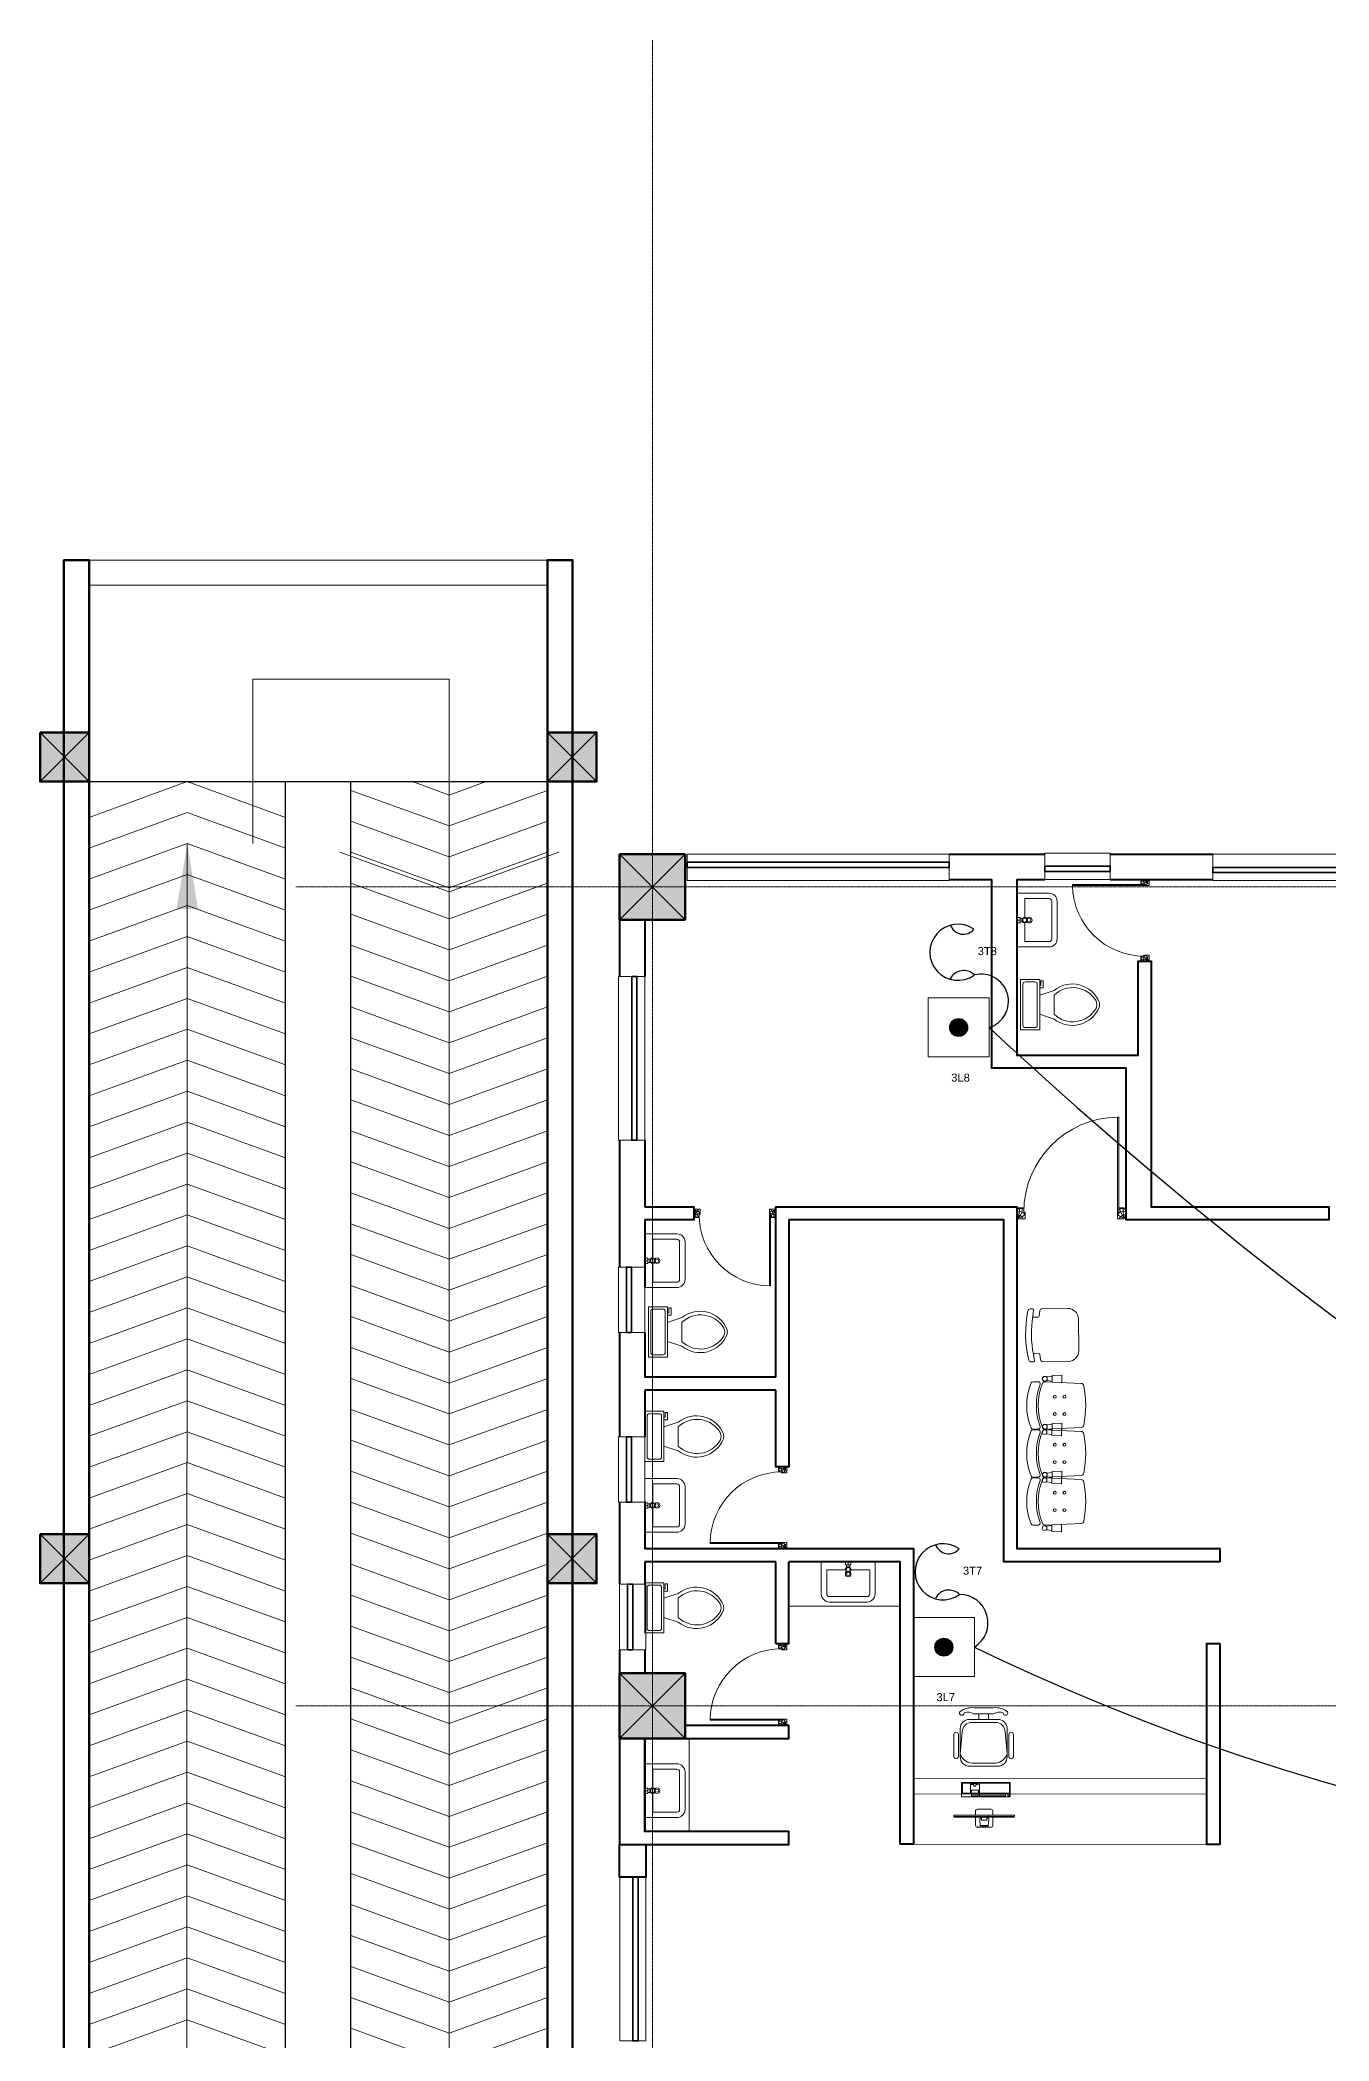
# Model space of a CAD drawing. Header units: millimetres. Extents: x 2399484 to 3337895, y 3598750 to 3969149.
# Drawn here: x 2431850 to 2443661, y 3758939 to 3777267 of the extents above; entities that cross this region are included whole.
import ezdxf

# ---------------------------------------------------------------- set-up
doc = ezdxf.new("R2010")
doc.units = ezdxf.units.MM
doc.header["$MEASUREMENT"] = 0
doc.linetypes.add('CENTER', pattern=[2, 1.25, -0.25, 0.25, -0.25])
for name, color, linetype, lineweight in [('0newfurnture', 30, 'Continuous', 15), ('centreline', 52, 'CENTER', 5), ('Column-0.5', 14, 'Continuous', 50), ('Dimension- 0.15', 114, 'Continuous', 15), ('door', 41, 'Continuous', 5), ('Door Opening-0.09', 253, 'Continuous', 9), ('elect text', 2, 'Continuous', 50), ('Furniture Hospital-0.09', 44, 'Continuous', 9), ('Hatch', 9, 'Continuous', 9), ('hatch-1', 53, 'Continuous', 15), ('LAN', 60, 'Continuous', 25), ('Sill Level', 140, 'Continuous', 20), ('stairs', 6, 'Continuous', 25), ('Telephone points', 53, 'Continuous', 15), ('WALL 0.2', 7, 'Continuous', 20), ('wall 0.4', 7, 'Continuous', 40), ('Wall-0.5', 7, 'Continuous', 50), ('Windows Plan', 152, 'Continuous', 35)]:
    doc.layers.add(name, color=color, linetype=linetype, lineweight=lineweight)
doc.styles.get("Standard").update_dxf_attribs({"font": 'arial.ttf'})
doc.dimstyles.get("Standard").update_dxf_attribs({"dimtxt": 500, "dimasz": 100, "dimexe": 100, "dimexo": 200, "dimgap": 0.09, "dimtad": 0, "dimtoh": 1, "dimdec": 0, "dimzin": 0, "dimdsep": 46, "dimtxsty": 'Standard', "dimblk": 'DOT', "dimcen": 0, "dimclrd": 256, "dimclre": 256, "dimclrt": 256, "dimadec": 0, "dimazin": 0, "dimtfac": 1, "dimtdec": 0, "dimtofl": 0, "dimtmove": 0, "dimatfit": 3, "dimfxl": 1, "dimtolj": 1, "dimtzin": 0, "dimlwd": -1, "dimlwe": -1, "dimarcsym": 1})

# ---------------------------------------------------------------- blocks, each defined once
blk = doc.blocks.new("door 3'3")
at = {"layer": 'door'}
for p, q in [((82769.36, -31237.4), (82769.36, -31203.37)), ((82769.84, -31203.37), (82769.36, -31203.37)), ((82769.84, -31237.4), (82769.84, -31203.37))]:
    blk.add_line(p, q, dxfattribs=at)
at = {"layer": 'door', "ltscale": 80}
for points in [[(82769.84, -31239.84), (82767.36, -31239.84), (82767.36, -31239.37), (82766.88, -31239.37), (82766.88, -31236.38), (82767.36, -31236.38), (82767.36, -31235.91), (82769.36, -31235.91), (82769.36, -31237.4), (82769.84, -31237.4)], [(82802.93, -31239.84), (82805.41, -31239.84), (82805.41, -31239.37), (82805.88, -31239.37), (82805.88, -31236.38), (82805.41, -31236.38), (82805.41, -31235.91), (82803.4, -31235.91), (82803.4, -31237.4), (82802.93, -31237.4)]]:
    blk.add_lwpolyline(points, close=True, dxfattribs=at)
blk.add_arc((82769.36, -31237.4), 34.04, 0, 89.20471, dxfattribs=at)
at = {"layer": 'Hatch'}
for centre, radius, start, end in [((82767.7, -31239.85), 2.68, 36.75824, 107.53286), ((82767.27, -31240.34), 1.96, 14.76809, 101.35249), ((82768.07, -31239.12), 3.04, 64.81981, 103.53483), ((82757.2, -31236.2), 10.64, 342.68423, 1.60142), ((82764.36, -31235.92), 4.57, 311.03249, 0.21009), ((82767.3, -31236.13), 3.25, 271.0473, 321.53187), ((82805.07, -31239.85), 2.68, 72.46714, 143.24176), ((82805.47, -31236.13), 3.25, 218.46813, 268.9527), ((82804.7, -31239.12), 3.04, 76.46517, 115.18019), ((82805.49, -31240.34), 1.96, 78.64751, 165.23191), ((82808.41, -31235.92), 4.57, 179.78991, 228.96751), ((82815.57, -31236.2), 10.64, 178.39858, 197.31577)]:
    blk.add_arc(centre, radius, start, end, dxfattribs=at)
blk = doc.blocks.new('Toilet - top')
at = {"layer": 'Furniture Hospital-0.09'}
for p, q in [((-8, -8.5), (-8, -8)), ((-7, -8), (-7, -9.5)), ((-4, -8), (-6, -14)), ((4, -8), (6, -14)), ((9.5, -6), (9.5, -2)), ((-10, -8.5), (-8, -8.5)), ((-10, -9.5), (-10, -8.5)), ((-7, -9.5), (-10, -9.5)), ((4, -14), (-4, -14))]:
    blk.add_line(p, q, dxfattribs=at)
blk.add_lwpolyline([(10.5, -8), (10.5, 0), (-10.5, 0), (-10.5, -8)], close=True, dxfattribs=at)
for points in [[(-9.5, -2), (-9.5, -6)], [(8.5, -1), (-8.5, -1)], [(-8.5, -7), (8.5, -7)]]:
    blk.add_lwpolyline(points, dxfattribs=at)
for centre, radius, start, end in [((-8.62, -1.88), 0.884, 81.8699, 188.1301), ((-8.62, -6.12), 0.884, 171.8699, 278.1301), ((8.62, -1.88), 0.884, 351.8699, 98.1301), ((8.62, -6.12), 0.884, 261.8699, 8.1301), ((3.52, -21.58), 12.17, 141.46911, 247.97143), ((4.2, -21.82), 11.33, 136.36773, 238.94682), ((-3.52, -21.58), 12.17, 292.02843, 38.53071), ((-4.2, -21.82), 11.33, 301.05301, 43.63209), ((0, -27.88), 4, 245.73182, 294.26817), ((0, -29), 4, 254.86053, 285.13947)]:
    blk.add_arc(centre, radius, start, end, dxfattribs=at)
blk = doc.blocks.new('TAP')
at = {"layer": 'Furniture Hospital-0.09', "linetype": 'Continuous'}
for p, q in [((0, 38), (0, -38)), ((5, 38), (0, 38)), ((5, 38), (5, -38)), ((30, 25), (5, 25)), ((30, 0), (5, 0)), ((30, 25), (30, -25)), ((56, 16), (30, 16)), ((51, 7), (48, 8)), ((59, 19), (57, 22)), ((73, 24), (73, 27)), ((88, 20), (89, 22)), ((97, 15), (125, 12)), ((97, 8), (100, 9)), ((5, -38), (0, -38)), ((30, -25), (5, -25)), ((56, -16), (30, -16)), ((51, -8), (48, -9)), ((60, -20), (58, -22)), ((74, -24), (74, -27)), ((88, -19), (90, -22)), ((97, -7), (100, -8)), ((97, -15), (125, -12))]:
    blk.add_line(p, q, dxfattribs=at)
for radius in [21.2, 19.7]:
    blk.add_circle((74, 0), radius, dxfattribs=at)
for centre, radius, start, end in [((74, 0), 27.2, 163.0512, 199.0512), ((74, 0), 24.2, 127.0512, 163.0512), ((74, 0), 27.2, 91.0512, 127.0512), ((74, 0), 24.2, 55.0512, 91.0512), ((74, 0), 27.2, 19.0512, 55.0512), ((74, 0), 24.2, 343.0512, 19.0512), ((95, 0), 32.6, 337.45, 22.55), ((74, 0), 24.2, 199.0512, 235.0512), ((74, 0), 27.2, 235.0512, 271.0512), ((74, 0), 24.2, 271.0512, 307.0512), ((74, 0), 27.2, 307.0512, 343.0512)]:
    blk.add_arc(centre, radius, start, end, dxfattribs=at)
blk = doc.blocks.new('A$C2C054FB4')
at = {"layer": 'Furniture Hospital-0.09'}
for p, q in [((-300, 256), (0, 256)), ((-300, 206), (-75, 206)), ((-75, 206), (-75, 30)), ((0, 256), (0, -244)), ((-375, -169), (-375, 181)), ((-325, -169), (-325, 181)), ((-75, -18), (-75, -194)), ((-75, -194), (-300, -194)), ((0, -244), (-300, -244))]:
    blk.add_line(p, q, dxfattribs=at)
at = {"layer": 'Furniture Hospital-0.09', "ltscale": 30}
blk.add_circle((-115, 6), 26, dxfattribs=at)
at = {"layer": 'Furniture Hospital-0.09'}
for centre, radius, start, end in [((-300, 181), 75, 90, 180), ((-300, 181), 25, 90, 180), ((-300, -169), 75, 180, 270), ((-300, -169), 25, 180, 270)]:
    blk.add_arc(centre, radius, start, end, dxfattribs=at)
at = {"layer": 'Furniture Hospital-0.09', "rotation": 180}
blk.add_blockref('TAP', (0, 6), dxfattribs=at)
blk = doc.blocks.new('_Dot')
at = {"color": 0, "linetype": 'ByBlock', "lineweight": -2}
blk.add_line((-0.5, 0), (-1, 0), dxfattribs=at)
at = {"color": 0, "linetype": 'ByBlock', "lineweight": -3, "const_width": 0.5}
blk.add_lwpolyline([(-0.25, 0, 1), (0.25, 0, 1)], format="xyb", close=True, dxfattribs=at)
blk = doc.blocks.new('2ft column')
at = {"layer": 'Hatch', "ltscale": 5}
h = blk.add_hatch(color=256, dxfattribs=at)
h.dxf.hatch_style = 1
h.paths.add_polyline_path([(2207385, 4176559), (2207985, 4176559), (2207985, 4175959), (2207385, 4175959)])
at = {"layer": 'Column-0.5', "ltscale": 5}
blk.add_lwpolyline([(2207385, 4176559), (2207985, 4176559), (2207985, 4175959), (2207385, 4175959)], close=True, dxfattribs=at)
at = {"layer": 'Defpoints', "ltscale": 5}
for points in [[(2207985, 4176559), (2207385, 4175959)], [(2207985, 4175959), (2207385, 4176559)]]:
    blk.add_lwpolyline(points, dxfattribs=at)
blk = doc.blocks.new('main grid')
at = {"layer": 'centreline', "ltscale": 5}
for p, q in [((2518911, 4018930), (2518911, 3987284)), ((2559988, 4011172), (2515645, 4011172)), ((2559988, 4003672), (2515645, 4003672))]:
    blk.add_line(p, q, dxfattribs=at)
at = {"layer": 'Hatch'}
for p in [(311226, -165087), (311226, -172587)]:
    blk.add_blockref('2ft column', p, dxfattribs=at)
blk = doc.blocks.new('BANCAS')
at = {"layer": 'Furniture Hospital-0.09'}
for p, q in [((-0.236, -0.247), (-0.314, -0.247)), ((-0.309, -0.347), (-0.314, -0.247)), ((-0.241, -0.347), (-0.309, -0.347)), ((-0.294, -0.405), (-0.3, -0.347)), ((-0.256, -0.405), (-0.25, -0.347)), ((0.314, -0.25), (0.236, -0.25)), ((0.309, -0.35), (0.241, -0.35)), ((0.256, -0.409), (0.25, -0.35)), ((0.294, -0.409), (0.3, -0.35)), ((0.309, -0.35), (0.314, -0.25))]:
    blk.add_line(p, q, dxfattribs=at)
blk.add_lwpolyline([(0.227, -0.048, 0.346546), (0.203, -0.019, 0.095695), (-0.203, -0.019, 0.346546), (-0.227, -0.048), (-0.244, -0.417, 0.318973), (-0.225, -0.447, 0.193005), (0.225, -0.447, 0.318973), (0.244, -0.417)], format="xyb", close=True, dxfattribs=at)
blk.add_lwpolyline([(-0.245, -0.522), (-0.245, -0.489, -0.522832), (-0.218, -0.471, 0.18), (0.218, -0.471, -0.522832), (0.245, -0.489), (0.245, -0.547, -0.306573), (0.232, -0.565, -0.192782), (-0.232, -0.565, -0.306573), (-0.245, -0.547), (-0.245, -0.504)], format="xyb", dxfattribs=at)
for centre, radius in [((-0.09, -0.22), 0.015), ((0.09, -0.22), 0.015), ((-0.275, -0.422), 0.025), ((-0.09, -0.32), 0.015), ((0.09, -0.32), 0.015), ((0.275, -0.425), 0.025)]:
    blk.add_circle(centre, radius, dxfattribs=at)
blk = doc.blocks.new('A$C72AE6952')
at = {"ltscale": 20, "xscale": 800, "yscale": 800, "zscale": 800, "row_count": 1, "column_count": 3, "row_spacing": 0, "column_spacing": 440.0000000000001}
blk.add_blockref('BANCAS', (-440, 0), dxfattribs=at)
blk = doc.blocks.new('BCHAIR')
at = {"layer": 'Furniture Hospital-0.09'}
for p, q in [((-0.15, 0), (0.15, 0)), ((-0.25, -0.1), (-0.25, -0.342)), ((0.25, -0.1), (0.25, -0.342)), ((-0.179, -0.369), (-0.232, -0.362)), ((0.179, -0.369), (0.232, -0.362)), ((-0.25, -0.431), (-0.25, -0.454)), ((-0.239, -0.421), (-0.181, -0.429)), ((-0.17, -0.379), (-0.17, -0.419)), ((0.17, -0.379), (0.17, -0.419)), ((0.239, -0.421), (0.181, -0.429)), ((0.25, -0.431), (0.25, -0.454))]:
    blk.add_line(p, q, dxfattribs=at)
for centre, radius, start, end in [((-0.15, -0.1), 0.1, 90, 180), ((0.15, -0.1), 0.1, 360, 90), ((-0.23, -0.342), 0.02, 180, 262.875), ((-0.18, -0.379), 0.01, 0, 82.875), ((0.18, -0.379), 0.01, 97.125, 180), ((0.23, -0.342), 0.02, 277.125, 360), ((-0.24, -0.431), 0.01, 82.875, 180), ((-0.23, -0.454), 0.02, 180, 257.4986), ((0, 0.583), 1.083, 257.4986, 282.5014), ((-0.18, -0.419), 0.01, 262.875, 0), ((0, 0.594), 1.039, 259.9886, 280.0345), ((0.18, -0.419), 0.01, 180, 277.125), ((0.23, -0.454), 0.02, 282.5014, 0), ((0.24, -0.431), 0.01, 0, 97.125)]:
    blk.add_arc(centre, radius, start, end, dxfattribs=at)
blk = doc.blocks.new('desk')
at = {"layer": 'Furniture Hospital-0.09', "lineweight": 0}
for p, q in [((82779.05, -33204.54), (82778.82, -33204.74)), ((82778.82, -33226.13), (82778.82, -33204.74)), ((82775.92, -33212.3), (82778.82, -33212.3)), ((82779.63, -33212.3), (82781.02, -33212.3)), ((82778.08, -33213.81), (82775.81, -33213.97)), ((82775.81, -33214.25), (82775.92, -33214.25)), ((82775.81, -33214.27), (82775.9, -33214.27)), ((82775.81, -33216.59), (82775.9, -33216.59)), ((82775.81, -33216.61), (82775.92, -33216.61)), ((82778.08, -33217.05), (82775.81, -33216.89)), ((82775.92, -33218.56), (82778.82, -33218.56)), ((82777.66, -33214.44), (82778.55, -33214.44)), ((82777.66, -33214.46), (82777.66, -33214.44)), ((82777.66, -33214.46), (82778.82, -33214.46)), ((82777.66, -33216.4), (82778.82, -33216.4)), ((82777.66, -33216.43), (82777.66, -33216.4)), ((82777.66, -33216.43), (82778.55, -33216.43)), ((82777.78, -33216.4), (82777.78, -33214.46)), ((82779.63, -33218.56), (82781.02, -33218.56)), ((82778.82, -33226.13), (82779.05, -33226.32))]:
    blk.add_line(p, q, dxfattribs=at)
at = {"layer": 'Furniture Hospital-0.09', "ltscale": 6}
for p, q in [((82800.5, -33204.96), (82808.49, -33204.96)), ((82800.5, -33206.58), (82808.49, -33206.58)), ((82813.91, -33213.95), (82815.89, -33213.95)), ((82813.91, -33217.32), (82815.89, -33217.32)), ((82800.5, -33224.69), (82808.49, -33224.69)), ((82800.5, -33226.31), (82808.49, -33226.31))]:
    blk.add_line(p, q, dxfattribs=at)
at = {"layer": 'Furniture Hospital-0.09', "lineweight": 0, "ltscale": 100}
for p, q in [((82786.19, -33223.54), (82786.19, -33206.09)), ((82786.19, -33206.09), (82791.32, -33206.09)), ((82786.51, -33207.8), (82787.14, -33207.8)), ((82786.51, -33217.09), (82786.51, -33207.8)), ((82786.57, -33206.96), (82786.57, -33206.39)), ((82786.57, -33206.39), (82787.14, -33206.39)), ((82787.14, -33206.96), (82786.57, -33206.96)), ((82787.14, -33206.39), (82787.14, -33206.96)), ((82787.14, -33207.8), (82787.14, -33217.09)), ((82787.44, -33217.12), (82787.44, -33206.33)), ((82787.44, -33206.33), (82791.11, -33206.33)), ((82791.11, -33206.33), (82791.11, -33217.12)), ((82791.32, -33206.09), (82791.32, -33223.54)), ((82787.14, -33217.09), (82786.51, -33217.09)), ((82786.54, -33219.95), (82786.54, -33217.6)), ((82786.54, -33217.6), (82787.14, -33217.6)), ((82787.14, -33219.95), (82786.54, -33219.95)), ((82787.14, -33217.6), (82787.14, -33219.95)), ((82791.11, -33217.12), (82787.44, -33217.12)), ((82787.5, -33220.04), (82787.5, -33217.45)), ((82787.5, -33217.45), (82788.59, -33217.45)), ((82788.59, -33220.04), (82787.5, -33220.04)), ((82788.59, -33217.45), (82788.59, -33220.04)), ((82790.03, -33219.2), (82790.03, -33218.45)), ((82790.03, -33218.45), (82790.54, -33218.45)), ((82790.54, -33219.2), (82790.03, -33219.2)), ((82790.54, -33217.57), (82790.99, -33217.57)), ((82790.54, -33218.45), (82790.54, -33217.57)), ((82790.54, -33220.07), (82790.54, -33219.2)), ((82790.99, -33220.07), (82790.54, -33220.07)), ((82790.99, -33217.57), (82790.99, -33220.07)), ((82791.32, -33223.54), (82786.19, -33223.54)), ((82787.5, -33223.2), (82787.5, -33220.34)), ((82787.5, -33220.34), (82791.08, -33220.34)), ((82791.08, -33223.2), (82787.5, -33223.2)), ((82791.08, -33220.34), (82791.08, -33223.2))]:
    blk.add_line(p, q, dxfattribs=at)
at = {"layer": 'Furniture Hospital-0.09', "lineweight": 0}
for points in [[(82779.63, -33226.32), (82779.63, -33204.54), (82779.05, -33204.54), (82779.05, -33226.32), (82779.63, -33226.32)], [(82775.23, -33217.86), (82775.23, -33213)], [(82781.72, -33217.86), (82781.72, -33213)], [(82775.81, -33216.89), (82775.81, -33213.97)], [(82775.9, -33216.59), (82775.9, -33214.27)], [(82775.92, -33216.61), (82775.92, -33214.25)]]:
    blk.add_lwpolyline(points, dxfattribs=at)
at = {"layer": 'Furniture Hospital-0.09', "ltscale": 6}
for points in [[(82797.14, -33215.63), (82797.14, -33210.58, -0.414214), (82800.51, -33207.21), (82810.61, -33207.21, -0.418376), (82813.91, -33210.58), (82813.91, -33215.63)], [(82798.2, -33215.63), (82798.2, -33211.34, -0.28028), (82801.57, -33207.21), (82809.51, -33207.97, -0.418376), (82812.81, -33211.34), (82812.81, -33215.63)], [(82816.29, -33208.59, -0.214578), (82815.89, -33212.17), (82815.89, -33215.63)], [(82816.6, -33207.07, -0.207066), (82818.07, -33212.19), (82818.07, -33215.63)], [(82797.14, -33215.63), (82797.14, -33220.69, 0.414214), (82800.51, -33224.06), (82810.61, -33224.06, 0.418376), (82813.91, -33220.69), (82813.91, -33215.63)], [(82798.2, -33215.63), (82798.2, -33219.93, 0.28028), (82801.57, -33224.06), (82809.51, -33223.3, 0.418376), (82812.81, -33219.93), (82812.81, -33215.63)], [(82816.29, -33222.68, 0.214578), (82815.89, -33219.1), (82815.89, -33215.63)], [(82816.6, -33224.2, 0.207066), (82818.07, -33219.08), (82818.07, -33215.63)]]:
    blk.add_lwpolyline(points, format="xyb", dxfattribs=at)
at = {"layer": 'Furniture Hospital-0.09', "lineweight": 0}
for points in [[(82778.08, -33213.81, -0.263666), (82778.48, -33213.95), (82778.55, -33214.07), (82778.55, -33214.44)], [(82778.08, -33217.05, 0.263666), (82778.48, -33216.91), (82778.55, -33216.79), (82778.55, -33216.43)]]:
    blk.add_lwpolyline(points, format="xyb", dxfattribs=at)
for centre, radius in [((82775.38, -33213.84), 0.0699), ((82775.38, -33214.41), 0.0699), ((82775.38, -33214.99), 0.0699), ((82775.38, -33215.57), 0.0699), ((82775.38, -33216.15), 0.0699), ((82775.38, -33216.73), 0.0699), ((82775.38, -33217.31), 0.0699), ((82775.38, -33217.89), 0.0699), ((82779.34, -33213.98), 0.0463), ((82779.34, -33216.88), 0.0463)]:
    blk.add_circle(centre, radius, dxfattribs=at)
at = {"layer": 'Furniture Hospital-0.09', "ltscale": 6}
for centre, radius, start, end in [((82800.65, -33205.77), 0.824, 100.57806, 259.64196), ((82808.49, -33205.77), 0.812, 270, 90), ((82816.19, -33207.78), 0.823, 59.8228, 277.53485), ((82800.65, -33225.5), 0.824, 100.35804, 259.42194), ((82808.49, -33225.5), 0.812, 270, 90), ((82816.19, -33223.49), 0.823, 82.46515, 300.1772)]:
    blk.add_arc(centre, radius, start, end, dxfattribs=at)
at = {"layer": 'Furniture Hospital-0.09', "lineweight": 0}
for centre, start, end in [((82775.92, -33213), 90, 180), ((82781.02, -33213), 0, 90), ((82775.92, -33217.86), 180, 270), ((82781.02, -33217.86), 270, 0)]:
    blk.add_arc(centre, 0.695, start, end, dxfattribs=at)
blk = doc.blocks.new('v2')
at = {"layer": 'Sill Level'}
blk.add_lwpolyline([(2448277, 3818910), (2448877, 3818910), (2448877, 3818670), (2448277, 3818670)], close=True, dxfattribs=at)
at = {"layer": 'Windows Plan'}
blk.add_lwpolyline([(2448877, 3818790), (2448277, 3818790), (2448277, 3818743), (2448877, 3818743)], close=True, dxfattribs=at)
blk = doc.blocks.new('w1')
at = {"layer": 'Sill Level'}
blk.add_lwpolyline([(2460641, 3827503), (2460641, 3825103), (2460401, 3825103), (2460401, 3827503)], close=True, dxfattribs=at)
at = {"layer": 'Windows Plan'}
blk.add_lwpolyline([(2460521, 3825103), (2460521, 3827503), (2460473, 3827503), (2460473, 3825103)], close=True, dxfattribs=at)
blk = doc.blocks.new('w2')
at = {"layer": 'Sill Level'}
blk.add_lwpolyline([(2444138, 3818930), (2445638, 3818930), (2445638, 3818690), (2444138, 3818690)], close=True, dxfattribs=at)
at = {"layer": 'Windows Plan'}
blk.add_lwpolyline([(2445638, 3818810), (2444138, 3818810), (2444138, 3818762), (2445638, 3818762)], close=True, dxfattribs=at)
blk = doc.blocks.new('lan')
at = {"layer": 'LAN', "ltscale": 3}
blk.add_hatch(color=256, dxfattribs=at).paths.add_polyline_path([(904043, -140861, 1), (904135, -140861, 1)])
at = {"layer": 'LAN', "lineweight": 20, "ltscale": 3}
blk.add_lwpolyline([(903933, -140711), (904245, -140711), (904245, -141012), (903933, -141012)], close=True, dxfattribs=at)
at = {"layer": 'LAN', "ltscale": 3}
blk.add_circle((904089, -140861), 45.6, dxfattribs=at)
blk = doc.blocks.new('tel')
at = {"layer": 'Telephone points', "lineweight": 30}
for centre, radius, start, end in [((904092, -135999), 143, 145.3092, 35.8587), ((903930, -135971), 70.1, 289.0836, 50.6504), ((904263, -135969), 78, 135.7922, 242.2322)]:
    blk.add_arc(centre, radius, start, end, dxfattribs=at)
blk = doc.blocks.new('RAMP23')
at = {"layer": 'Dimension- 0.15', "ltscale": 5}
blk.add_lwpolyline([(2418984, 4012016), (2418984, 4013523), (2420784, 4013523), (2420784, 4012700)], dxfattribs=at)
at = {"layer": 'hatch-1', "color": 4, "lineweight": 0, "ltscale": 5}
for points in [[(2417484, 4012256), (2418384, 4012583), (2419284, 4012256)], [(2419884, 4012503), (2420784, 4012177), (2421684, 4012503)], [(2420447, 4012583), (2420784, 4012460), (2421122, 4012583)], [(2417484, 4011973), (2418384, 4012299), (2419284, 4011973)], [(2419884, 4012220), (2420784, 4011893), (2421684, 4012220)], [(2417484, 4011689), (2418384, 4012016), (2419284, 4011689)], [(2419782, 4011938), (2420784, 4011574), (2421787, 4011938)], [(2419884, 4011936), (2420784, 4011610), (2421684, 4011936)], [(2417484, 4011406), (2418384, 4011732), (2419284, 4011406)], [(2419884, 4011653), (2420784, 4011326), (2421684, 4011653)], [(2417484, 4011122), (2418384, 4011449), (2419284, 4011122)], [(2419884, 4011369), (2420784, 4011043), (2421684, 4011369)], [(2417484, 4010839), (2418384, 4011165), (2419284, 4010839)], [(2419884, 4011086), (2420784, 4010759), (2421684, 4011086)], [(2417484, 4010555), (2418384, 4010882), (2419284, 4010555)], [(2419884, 4010802), (2420784, 4010476), (2421684, 4010802)], [(2417484, 4010272), (2418384, 4010598), (2419284, 4010272)], [(2419884, 4010519), (2420784, 4010192), (2421684, 4010519)], [(2417484, 4009988), (2418384, 4010315), (2419284, 4009988)], [(2419884, 4010235), (2420784, 4009909), (2421684, 4010235)], [(2417484, 4009705), (2418384, 4010031), (2419284, 4009705)], [(2419884, 4009952), (2420784, 4009625), (2421684, 4009952)], [(2417484, 4009421), (2418384, 4009748), (2419284, 4009421)], [(2419884, 4009668), (2420784, 4009342), (2421684, 4009668)], [(2417484, 4009138), (2418384, 4009464), (2419284, 4009138)], [(2419884, 4009385), (2420784, 4009058), (2421684, 4009385)], [(2417484, 4008854), (2418384, 4009181), (2419284, 4008854)], [(2419884, 4009101), (2420784, 4008775), (2421684, 4009101)], [(2417484, 4008571), (2418384, 4008897), (2419284, 4008571)], [(2419884, 4008818), (2420784, 4008491), (2421684, 4008818)], [(2417484, 4008287), (2418384, 4008614), (2419284, 4008287)], [(2419884, 4008534), (2420784, 4008208), (2421684, 4008534)], [(2417484, 4008004), (2418384, 4008330), (2419284, 4008004)], [(2419884, 4008251), (2420784, 4007924), (2421684, 4008251)], [(2417484, 4007721), (2418384, 4008047), (2419284, 4007721)], [(2419884, 4007967), (2420784, 4007641), (2421684, 4007967)], [(2417484, 4007437), (2418384, 4007763), (2419284, 4007437)], [(2419884, 4007684), (2420784, 4007357), (2421684, 4007684)], [(2417484, 4007154), (2418384, 4007480), (2419284, 4007154)], [(2419884, 4007400), (2420784, 4007074), (2421684, 4007400)], [(2417484, 4006870), (2418384, 4007196), (2419284, 4006870)], [(2419884, 4007117), (2420784, 4006791), (2421684, 4007117)], [(2417484, 4006587), (2418384, 4006913), (2419284, 4006587)], [(2419884, 4006833), (2420784, 4006507), (2421684, 4006833)], [(2417484, 4006303), (2418384, 4006629), (2419284, 4006303)], [(2419884, 4006550), (2420784, 4006224), (2421684, 4006550)], [(2417484, 4006020), (2418384, 4006346), (2419284, 4006020)], [(2419884, 4006266), (2420784, 4005940), (2421684, 4006266)], [(2417484, 4005736), (2418384, 4006062), (2419284, 4005736)], [(2419884, 4005983), (2420784, 4005657), (2421684, 4005983)], [(2417484, 4005453), (2418384, 4005779), (2419284, 4005453)], [(2419884, 4005699), (2420784, 4005373), (2421684, 4005699)], [(2417484, 4005169), (2418384, 4005495), (2419284, 4005169)], [(2419884, 4005416), (2420784, 4005090), (2421684, 4005416)], [(2417484, 4004886), (2418384, 4005212), (2419284, 4004886)], [(2419884, 4005132), (2420784, 4004806), (2421684, 4005132)], [(2417484, 4004602), (2418384, 4004928), (2419284, 4004602)], [(2419884, 4004849), (2420784, 4004523), (2421684, 4004849)], [(2417484, 4004319), (2418384, 4004645), (2419284, 4004319)], [(2419884, 4004565), (2420784, 4004239), (2421684, 4004565)], [(2417484, 4004035), (2418384, 4004361), (2419284, 4004035)], [(2419884, 4004282), (2420784, 4003956), (2421684, 4004282)], [(2417484, 4003752), (2418384, 4004078), (2419284, 4003752)], [(2417484, 4003752), (2418384, 4004078), (2419284, 4003752)], [(2419884, 4003998), (2420784, 4003672), (2421684, 4003998)], [(2417484, 4003468), (2418384, 4003794), (2419284, 4003468)], [(2419884, 4003715), (2420784, 4003389), (2421684, 4003715)], [(2417484, 4003185), (2418384, 4003511), (2419284, 4003185)], [(2419884, 4003431), (2420784, 4003105), (2421684, 4003431)], [(2417484, 4002901), (2418384, 4003228), (2419284, 4002901)], [(2419884, 4003148), (2420784, 4002822), (2421684, 4003148)], [(2417484, 4002618), (2418384, 4002944), (2419284, 4002618)], [(2419884, 4002864), (2420784, 4002538), (2421684, 4002864)], [(2417484, 4002334), (2418384, 4002661), (2419284, 4002334)], [(2419884, 4002581), (2420784, 4002255), (2421684, 4002581)], [(2417484, 4002051), (2418384, 4002377), (2419284, 4002051)], [(2419884, 4002298), (2420784, 4001971), (2421684, 4002298)], [(2417484, 4001767), (2418384, 4002094), (2419284, 4001767)], [(2419884, 4002014), (2420784, 4001688), (2421684, 4002014)], [(2417484, 4001484), (2418384, 4001810), (2419284, 4001484)], [(2419884, 4001731), (2420784, 4001404), (2421684, 4001731)], [(2417484, 4001200), (2418384, 4001527), (2419284, 4001200)], [(2419884, 4001447), (2420784, 4001121), (2421684, 4001447)], [(2417484, 4000917), (2418384, 4001243), (2419284, 4000917)], [(2419884, 4001164), (2420784, 4000837), (2421684, 4001164)]]:
    blk.add_lwpolyline(points, dxfattribs=at)
at = {"layer": 'stairs', "ltscale": 5}
for points in [[(2417484, 4012583), (2421684, 4012583)], [(2419284, 3996313), (2419284, 4012583)], [(2419884, 3996313), (2419884, 4012583)]]:
    blk.add_lwpolyline(points, dxfattribs=at)
at = {"layer": 'WALL 0.2', "ltscale": 5}
for points in [[(2417484, 4014613), (2421684, 4014613)], [(2417484, 4014383), (2421684, 4014383)]]:
    blk.add_lwpolyline(points, dxfattribs=at)
at = {"layer": 'Wall-0.5', "ltscale": 5}
for points in [[(2417254, 3996768), (2417484, 3996768), (2417484, 4014613), (2417254, 4014613)], [(2421684, 3996768), (2421914, 3996768), (2421914, 4014613), (2421684, 4014613)]]:
    blk.add_lwpolyline(points, close=True, dxfattribs=at)
at = {"layer": 'Hatch', "xscale": 0.75, "yscale": 0.75, "zscale": 0.75}
for p in [(761496, 880614), (766146, 880614), (761496, 873271), (766146, 873271)]:
    blk.add_blockref('2ft column', p, dxfattribs=at)
at = {"layer": 'Dimension- 0.15', "ltscale": 5}
for points, override in [([(2420784, 3996301), (2420784, 4012700)], {"dimasz": 600, "dimfxl": 500, "dimfxlon": 1}), ([(2418384, 4012016), (2418380, 3996313)], {"dimasz": 600, "dimgap": 0.09, "dimtad": 0, "dimfxl": 500, "dimfxlon": 1})]:
    blk.add_leader(points, dimstyle='Standard', override=override, dxfattribs=at)

msp = doc.modelspace()

# ---------------------------------------------------------------- linework, layer by layer
at = {"layer": 'centreline', "ltscale": 5}
for p, q in [((2437461, 3777267.4), (2437461, 3769209.2)), ((2437461, 3766579.2), (2437461, 3765839.8)), ((2437461, 3765664.1), (2437461, 3764246.2)), ((2437461, 3763871.5), (2437461, 3763115)), ((2437461, 3762698.2), (2437461, 3762676.2))]:
    msp.add_line(p, q, dxfattribs=at)
at = {"layer": 'Furniture Hospital-0.09'}
for p, q in [((2442542, 3761339.2), (2439852.7, 3761343.4)), ((2439852.7, 3761203.8), (2442541, 3761199.2)), ((2442541, 3760739.2), (2439852.7, 3760743.4))]:
    msp.add_line(p, q, dxfattribs=at)
for points in [[(2439732.7, 3763329.2), (2439732.7, 3762922.4), (2438711, 3762922.4), (2438711, 3763329.2)], [(2437391, 3761709.2), (2437797.9, 3761709.2), (2437797.9, 3760859.2), (2437391, 3760859.2)]]:
    msp.add_lwpolyline(points, close=True, dxfattribs=at)
at = {"layer": 'LAN', "ltscale": 5}
for centre, radius, start, end in [((2440473.8, 3768461.7), 250, 287.05784, 104.38799), ((2467107.1, 3796670.9), 38919.6, 226.96596, 247.48137), ((2440277.3, 3762769.6), 259.4, 301.2394, 90.20643), ((2449343.1, 3780943.1), 20448.8, 244.10244, 278.04182)]:
    msp.add_arc(centre, radius, start, end, dxfattribs=at)
at = {"layer": 'wall 0.4', "ltscale": 5}
for points in [[(2440181, 3769809.2), (2441056, 3769809.2)], [(2441656, 3769809.2), (2442596, 3769809.2)], [(2440181, 3769579.2), (2440571, 3769579.2)], [(2440801, 3769579.2), (2440801, 3767969.2), (2441911, 3767969.2), (2441911, 3768829.2), (2442031, 3768829.2), (2442031, 3766579.2), (2443661, 3766579.2), (2443661, 3766459.2), (2441801, 3766459.2), (2441801, 3767849.2), (2440571, 3767849.2), (2440571, 3769579.2)], [(2440801, 3769579.2), (2441056, 3769579.2)], [(2441656, 3769579.2), (2442596, 3769579.2)], [(2437161, 3769209.2), (2437161, 3768689.1)], [(2437391, 3769209.2), (2437391, 3768689.1)], [(2437161, 3767189.1), (2437161, 3766029)], [(2437391, 3767189.1), (2437391, 3766579.2)], [(2437391, 3766579.2), (2437841, 3766579.2), (2437841, 3766459.2), (2437391, 3766459.2)], [(2437391, 3766459.2), (2437391, 3765839.8)], [(2438591, 3765019.2), (2438591, 3766579.2), (2440801, 3766579.2), (2440801, 3763449.2), (2442661, 3763449.2), (2442661, 3763329.2), (2440681, 3763329.2), (2440681, 3766459.2), (2438711, 3766459.2)], [(2438711, 3766459.2), (2438711, 3764199.2), (2438591, 3764199.2), (2438591, 3764899.2)], [(2437161, 3765429), (2437161, 3764474.2)], [(2437391, 3765429), (2437391, 3765019.2)], [(2438591, 3765019.2), (2437391, 3765019.2)], [(2437391, 3764899.2), (2437391, 3764474.2)], [(2438591, 3764899.2), (2437391, 3764899.2)], [(2437161, 3763874.2), (2437161, 3763122.9)], [(2437391, 3763881.7), (2437391, 3763449.2), (2439852.7, 3763449.2), (2439852.7, 3760743.4), (2439732.7, 3760743.4), (2439732.7, 3763329.2), (2438711, 3763329.2)], [(2437391, 3763329.2), (2437391, 3763122.9)], [(2438591, 3763329.2), (2437391, 3763329.2)], [(2438591, 3762579.2), (2438711, 3762579.2), (2438711, 3763329.2)], [(2438591, 3762579.2), (2438591, 3763329.2)], [(2437161, 3762522.9), (2437161, 3760739.2)], [(2437391, 3762522.9), (2437391, 3762309.2)], [(2437161, 3760739.2), (2438711, 3760739.2), (2438711, 3760859.2), (2437391, 3760859.2), (2437391, 3761709.2)], [(2437391, 3761709.2), (2437391, 3760859.2)], [(2437761, 3761709.2), (2438711, 3761709.2), (2438711, 3761829.2), (2437761, 3761829.2)]]:
    msp.add_lwpolyline(points, dxfattribs=at)
for points in [[(2442661, 3762579.2), (2442661, 3760739.2), (2442541, 3760739.2), (2442541, 3762579.2)], [(2437161, 3760739.2), (2437401, 3760739.2), (2437401, 3760439.2), (2437161, 3760439.2)]]:
    msp.add_lwpolyline(points, close=True, dxfattribs=at)

# ---------------------------------------------------------------- block references
at = {"layer": '0newfurnture', "ltscale": 5}
msp.add_blockref('main grid', (-81449.7, -241662.6), dxfattribs=at)
at = {"layer": 'Door Opening-0.09', "yscale": 19.23210694816937, "zscale": 19.23210694816937}
for p, xscale, rotation in [((1841204.4, 5361360.9), -19.23210694816937, 90), ((4030372.6, 3165749.1), 19.23210694816937, 180), ((1837884.4, 2171667.6), 19.23210694816937, 90.00000000000001), ((1837884.4, 2170047.6), 19.23210694816937, 90.00000000000001)]:
    msp.add_blockref("door 3'3", p, dxfattribs=dict(at, xscale=xscale, rotation=rotation))
at = {"layer": 'Door Opening-0.09', "xscale": -25.55555555555556, "yscale": 25.55555555555556, "zscale": 25.55555555555556}
msp.add_blockref("door 3'3", (4556951.4, 4564820.5), dxfattribs=at)
at = {"layer": 'Furniture Hospital-0.09'}
for name, p, xscale, yscale, zscale, rotation in [('A$C2C054FB4', (2440801, 3769211.9), 0.9842520018725999, 0.9842520018725999, 0.9842520018725999, 180), ('Toilet - top', (2440834.7, 3768431.2), -21.93575057202424, 21.93575057202424, 21.93575057202424, 90), ('A$C2C054FB4', (2437391, 3766091.9), 0.9842520018725999, 0.9842520018725999, 0.9842520018725999, 180), ('Toilet - top', (2437424.7, 3765433.8), -21.93575057202424, 21.93575057202424, 21.93575057202424, 90), ('A$C72AE6952', (2441431.5, 3764273.6), 1.107692350907673, 1.107692350907673, 1.107692306891935, 270), ('Toilet - top', (2437391, 3764476.6), -21.93575057202424, 21.93575057202424, 21.93575057202424, 90), ('A$C2C054FB4', (2437391, 3763850.9), 0.9842520018725999, 0.9842520018725999, 0.9842520018725999, 180), ('A$C2C054FB4', (2439261.2, 3763329.2), 0.9842520018725999, 0.9842520018725999, 0.9842520018725999, 89.99999999999999), ('Toilet - top', (2437391, 3762906.6), -21.93575057202424, 21.93575057202424, 21.93575057202424, 90), ('desk', (3289340.7, 1645529.3), -25.55555555555556, 25.55555555555556, 25.55555555555556, 270), ('A$C2C054FB4', (2437391, 3761237.7), 0.9842520018725999, 0.9842520018725999, 0.9842520018725999, 180)]:
    msp.add_blockref(name, p, dxfattribs=dict(at, xscale=xscale, yscale=yscale, zscale=zscale, rotation=rotation))
at = {"layer": 'Furniture Hospital-0.09', "color": 8, "linetype": 'Continuous', "xscale": 971.1111111110954, "yscale": 971.1111111110954, "zscale": 971.1111111110954, "rotation": 270.8219194309884}
msp.add_blockref('BCHAIR', (2441366.7, 3765408.4), dxfattribs=at)
at = {"layer": 'LAN', "linetype": 'Continuous', "xscale": 1.797462406102568, "yscale": 1.797462406102568, "zscale": 1.797462406102568, "rotation": 180.0000108807301}
for p in [(4065333.6, 3515029.8), (4065198.3, 3509355)]:
    msp.add_blockref('lan', p, dxfattribs=at)
at = {"layer": 'Telephone points', "linetype": 'Continuous', "xscale": 1.797462406102568, "yscale": 1.797462406102568, "zscale": 1.797462406102568, "rotation": 270.0000108807301}
for p in [(2684713.1, 5393982.9), (2684577.9, 5388308.1)]:
    msp.add_blockref('tel', p, dxfattribs=at)
at = {"layer": 'wall 0.4'}
for name, p in [('RAMP23', (14815.5, -242108.7)), ('v2', (-7220.6, -49091.2)), ('w2', (-1541.7, -49121.1))]:
    msp.add_blockref(name, p, dxfattribs=at)
at = {"layer": 'wall 0.4', "xscale": -1, "rotation": 90}
msp.add_blockref('w1', (6265283.9, 6230210.3), dxfattribs=at)
at = {"layer": 'wall 0.4'}
for name, p, rotation in [('w2', (6256081.4, 1323051.3), 90), ('v2', (-1381519.4, 6214305.6), 270), ('v2', (-1381519.4, 6212750.9), 270), ('v2', (-1381509.4, 6211399.5), 270), ('w2', (6256091.4, 1314801.5), 90)]:
    msp.add_blockref(name, p, dxfattribs=dict(at, rotation=rotation))

# ---------------------------------------------------------------- texts
at = {"layer": 'elect text', "ltscale": 3}
for s, p in [('3T8', (2440442, 3768885.4)), ('3L8', (2440199.2, 3767726.8)), ('3T7', (2440306.7, 3763210.5)), ('3L7', (2440063.9, 3762051.9))]:
    msp.add_text(s, height=73.29, rotation=0.00001, dxfattribs=at).set_placement(p)

doc.saveas('drawing.dxf')
